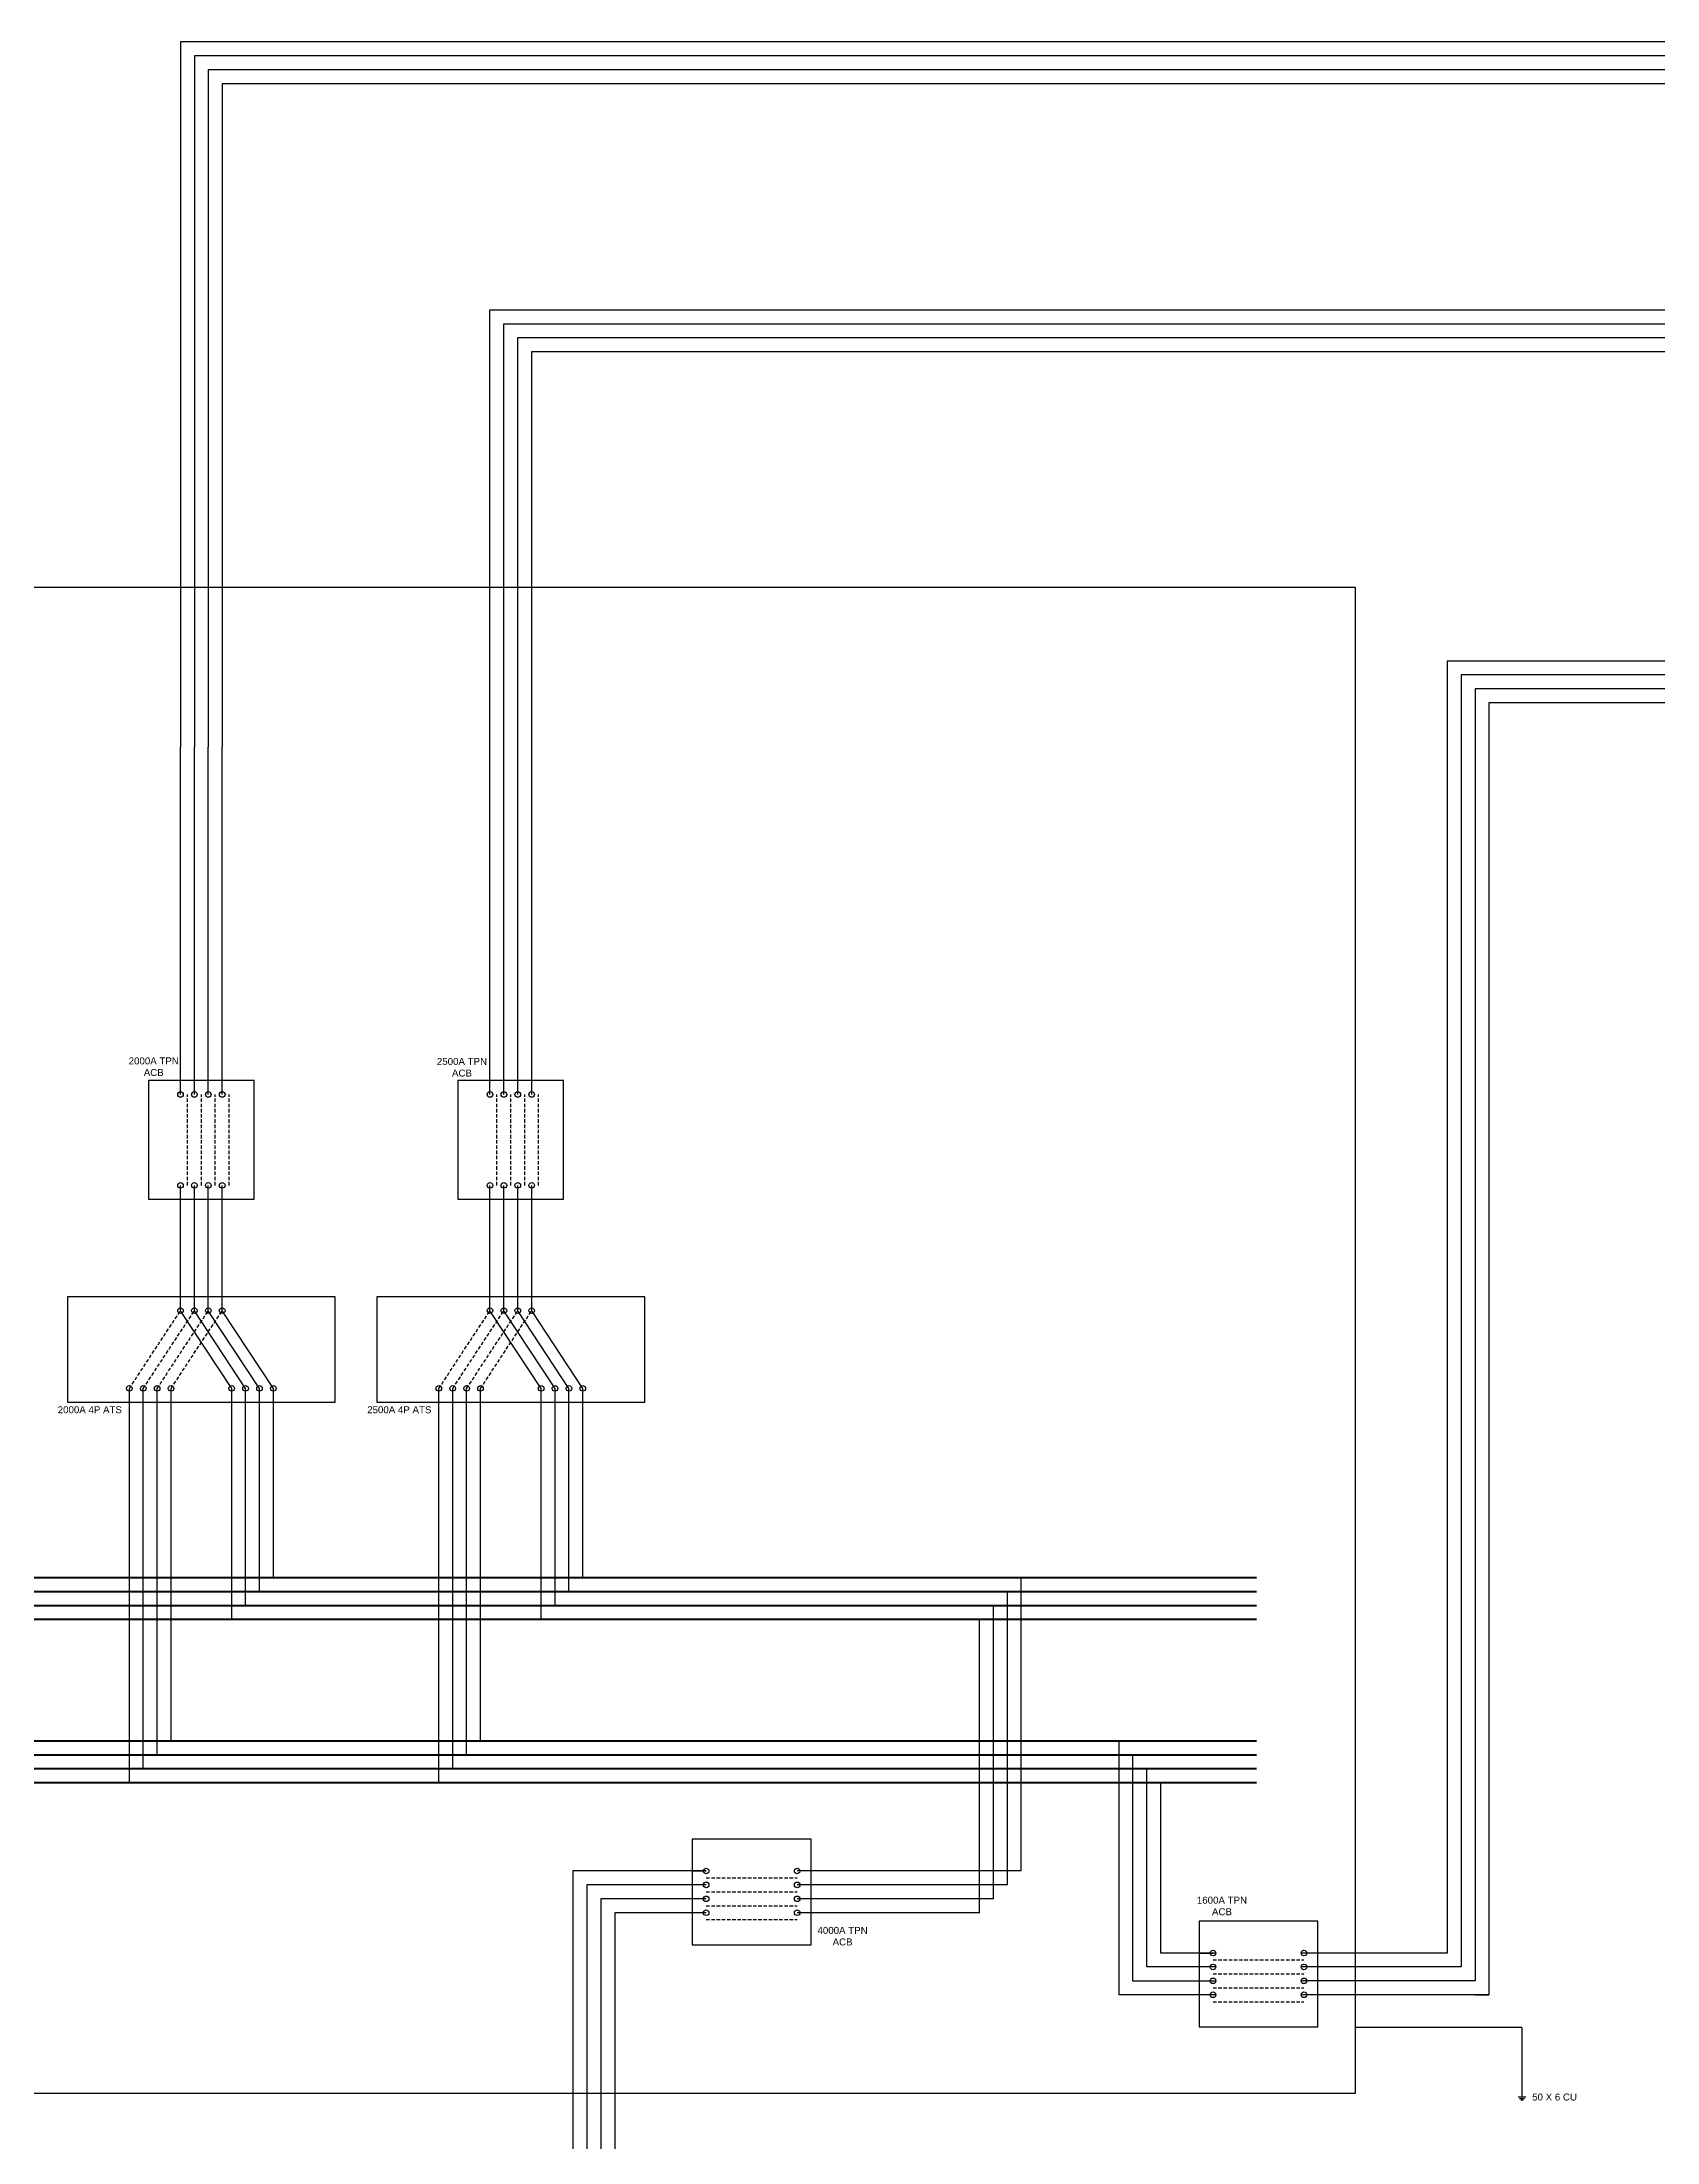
# Model space of a CAD drawing. Header units: inches. Extents: x -137 to 2243, y 16 to 894.
# Drawn here: x 1135.6 to 1251.7, y 196.2 to 347.2 of the extents above; entities that cross this region are included whole.
import ezdxf

# ---------------------------------------------------------------- set-up
doc = ezdxf.new("R2010")
doc.units = ezdxf.units.IN
doc.header["$MEASUREMENT"] = 0
doc.linetypes.add('DASHED2', pattern=[0.375, 0.25, -0.125])
doc.styles.get("Standard").update_dxf_attribs({"font": 'arial.ttf'})

msp = doc.modelspace()

# ---------------------------------------------------------------- linework, layer by layer
at = {"color": 2, "true_color": 0xf1eb1f}
for p, q in [((1786.96, 347.16), (1145.52, 347.16)), ((1145.52, 347.16), (1145.52, 296.44)), ((1787.96, 346.16), (1146.52, 346.16)), ((1146.52, 346.16), (1146.52, 296.44)), ((1788.96, 345.16), (1147.52, 345.16)), ((1147.52, 345.16), (1147.52, 296.44)), ((1789.96, 344.16), (1148.52, 344.16)), ((1148.52, 344.16), (1148.52, 296.44)), ((1167.78, 296.44), (1167.78, 327.9)), ((1167.78, 327.9), (1925.5, 327.9)), ((1168.78, 296.44), (1168.78, 326.9)), ((1168.78, 326.9), (1924.5, 326.9)), ((1169.78, 296.44), (1169.78, 325.9)), ((1169.78, 325.9), (1923.5, 325.9)), ((1170.78, 296.44), (1170.78, 324.9)), ((1170.78, 324.9), (1922.5, 324.9)), ((1145.52, 271.48), (1145.52, 296.44)), ((1146.52, 271.48), (1146.52, 296.44)), ((1147.52, 271.48), (1147.52, 296.44)), ((1148.52, 271.48), (1148.52, 296.44)), ((1167.78, 271.48), (1167.78, 296.44)), ((1168.78, 271.48), (1168.78, 296.44)), ((1169.78, 271.48), (1169.78, 296.44)), ((1170.78, 271.48), (1170.78, 296.44))]:
    msp.add_line(p, q, dxfattribs=at)
for p, q in [((1491.27, 302.64), (1236.64, 302.64)), ((1236.64, 302.64), (1236.64, 209.74)), ((1490.27, 301.64), (1237.64, 301.64)), ((1237.64, 301.64), (1237.64, 208.74)), ((1489.27, 300.64), (1238.64, 300.64)), ((1238.64, 300.64), (1238.64, 207.74)), ((1488.27, 299.64), (1239.64, 299.64)), ((1239.64, 299.64), (1239.64, 206.74)), ((1145.52, 255.93), (1145.52, 264.94)), ((1146.52, 255.93), (1146.52, 264.94)), ((1147.52, 255.93), (1147.52, 264.94)), ((1148.52, 255.93), (1148.52, 264.94)), ((1167.78, 255.93), (1167.78, 264.94)), ((1168.78, 255.93), (1168.78, 264.94)), ((1169.78, 255.93), (1169.78, 264.94)), ((1170.78, 255.93), (1170.78, 264.94)), ((1141.84, 222), (1141.84, 250.34)), ((1142.84, 223), (1142.84, 250.34)), ((1143.84, 224), (1143.84, 250.34)), ((1144.84, 225), (1144.84, 250.34)), ((1149.2, 233.74), (1149.2, 250.34)), ((1150.2, 234.74), (1150.2, 250.34)), ((1151.2, 235.74), (1151.2, 250.34)), ((1152.2, 236.74), (1152.2, 250.34)), ((1164.1, 222), (1164.1, 250.34)), ((1165.1, 223), (1165.1, 250.34)), ((1166.1, 224), (1166.1, 250.34)), ((1167.1, 225), (1167.1, 250.34)), ((1171.46, 233.74), (1171.46, 250.34)), ((1172.46, 234.74), (1172.46, 250.34)), ((1173.46, 235.74), (1173.46, 250.34)), ((1174.46, 236.74), (1174.46, 250.34)), ((1205, 214.64), (1205, 235.74)), ((1206, 215.64), (1206, 236.74)), ((1204, 213.64), (1204, 234.74)), ((1203, 212.64), (1203, 233.74)), ((1213.03, 206.74), (1213.03, 225)), ((1214.03, 207.72), (1214.03, 224)), ((1215.03, 208.74), (1215.03, 223)), ((1216.03, 209.74), (1216.03, 222)), ((1183.33, 215.64), (1173.75, 215.64)), ((1173.75, 215.64), (1173.75, 99.29)), ((1183.33, 214.64), (1174.75, 214.64)), ((1174.75, 214.64), (1174.75, 100.29)), ((1206, 215.64), (1189.88, 215.64)), ((1205, 214.64), (1189.88, 214.64)), ((1183.33, 213.64), (1175.75, 213.64)), ((1175.75, 213.64), (1175.75, 99.29)), ((1204, 213.64), (1189.88, 213.64)), ((1183.33, 212.64), (1176.75, 212.64)), ((1176.75, 212.64), (1176.75, 99.29)), ((1203, 212.64), (1189.88, 212.64)), ((1219.99, 208.74), (1215.03, 208.74)), ((1219.99, 209.74), (1216.03, 209.74)), ((1236.64, 209.74), (1226.13, 209.74)), ((1237.64, 208.74), (1226.13, 208.74)), ((1219.99, 207.72), (1214.03, 207.72)), ((1238.64, 207.74), (1226.13, 207.73)), ((1219.99, 206.74), (1213.03, 206.74)), ((1239.64, 206.74), (1226.13, 206.74)), ((1238.64, 206.74), (1239.64, 206.74)), ((1242.01, 204.39), (1230.01, 204.39)), ((1242.01, 204.39), (1242.01, 199.39)), ((1241.73, 199.39), (1242.3, 199.39)), ((1241.83, 199.29), (1242.2, 199.29)), ((1241.93, 199.19), (1242.1, 199.19))]:
    msp.add_line(p, q)
at = {"color": 18, "linetype": 'DASHED2', "true_color": 0x000000}
for p, q in [((1146.02, 264.94), (1146.02, 271.48)), ((1147.02, 264.94), (1147.02, 271.48)), ((1148.02, 264.94), (1148.02, 271.48)), ((1149.02, 264.94), (1149.02, 271.48)), ((1168.28, 264.94), (1168.28, 271.48)), ((1169.28, 264.94), (1169.28, 271.48)), ((1170.28, 264.94), (1170.28, 271.48)), ((1171.28, 264.94), (1171.28, 271.48)), ((1141.84, 250.34), (1145.52, 255.93)), ((1142.84, 250.34), (1146.52, 255.93)), ((1143.84, 250.34), (1147.52, 255.93)), ((1144.84, 250.34), (1148.52, 255.93)), ((1164.1, 250.34), (1167.78, 255.93)), ((1165.1, 250.34), (1168.78, 255.93)), ((1166.1, 250.34), (1169.78, 255.93)), ((1167.1, 250.34), (1170.78, 255.93)), ((1183.33, 215.14), (1189.88, 215.14)), ((1183.33, 214.14), (1189.88, 214.14)), ((1183.33, 213.14), (1189.88, 213.14)), ((1183.33, 212.14), (1189.88, 212.14)), ((1219.79, 209.24), (1226.33, 209.24)), ((1219.79, 208.24), (1226.33, 208.24)), ((1219.79, 207.24), (1226.33, 207.24)), ((1219.79, 206.24), (1226.33, 206.24))]:
    msp.add_line(p, q, dxfattribs=at)
at = {"color": 18, "true_color": 0x000000}
for p, q in [((1149.2, 250.34), (1145.52, 255.93)), ((1150.2, 250.34), (1146.52, 255.93)), ((1151.2, 250.34), (1147.52, 255.93)), ((1152.2, 250.34), (1148.52, 255.93)), ((1171.46, 250.34), (1167.78, 255.93)), ((1172.46, 250.34), (1168.78, 255.93)), ((1173.46, 250.34), (1169.78, 255.93)), ((1174.46, 250.34), (1170.78, 255.93)), ((1182.33, 215.64), (1183.33, 215.64)), ((1218.79, 209.74), (1219.79, 209.74))]:
    msp.add_line(p, q, dxfattribs=at)
at = {"color": 240, "lineweight": 211, "true_color": 0xed1f24}
for p, q in [((1076.22, 236.74), (1222.92, 236.74)), ((1076.22, 225), (1222.92, 225))]:
    msp.add_line(p, q, dxfattribs=at)
at = {"color": 40, "lineweight": 211, "true_color": 0xf8d731}
for p, q in [((1076.22, 235.74), (1222.92, 235.74)), ((1076.22, 224), (1222.92, 224))]:
    msp.add_line(p, q, dxfattribs=at)
at = {"color": 152, "lineweight": 211, "true_color": 0x2776bb}
for p, q in [((1076.22, 234.74), (1222.92, 234.74)), ((1076.22, 223), (1222.92, 223))]:
    msp.add_line(p, q, dxfattribs=at)
at = {"color": 18, "lineweight": 211, "true_color": 0x000000}
for p, q in [((1076.22, 233.74), (1222.92, 233.74)), ((1076.22, 222), (1222.92, 222))]:
    msp.add_line(p, q, dxfattribs=at)
msp.add_lwpolyline([(897.08, 307.95), (1230.01, 307.95), (1230.01, 199.65), (897.08, 199.65)], close=True)
at = {"color": 18, "true_color": 0x000000}
for points in [[(1143.22, 263.94), (1150.82, 263.94), (1150.82, 272.48), (1143.22, 272.48)], [(1165.48, 263.94), (1173.08, 263.94), (1173.08, 272.48), (1165.48, 272.48)], [(1137.39, 249.34), (1156.65, 249.34), (1156.65, 256.93), (1137.39, 256.93)], [(1159.65, 249.34), (1178.91, 249.34), (1178.91, 256.93), (1159.65, 256.93)], [(1182.33, 217.94), (1182.33, 210.34), (1190.88, 210.34), (1190.88, 217.94)], [(1218.79, 212.04), (1218.79, 204.44), (1227.33, 204.44), (1227.33, 212.04)]]:
    msp.add_lwpolyline(points, close=True, dxfattribs=at)
for centre in [(1145.52, 271.48), (1146.52, 271.48), (1147.52, 271.48), (1148.52, 271.48), (1167.78, 271.48), (1168.78, 271.48), (1169.78, 271.48), (1170.78, 271.48), (1145.52, 264.94), (1146.52, 264.94), (1147.52, 264.94), (1148.52, 264.94), (1167.78, 264.94), (1168.78, 264.94), (1169.78, 264.94), (1170.78, 264.94), (1145.52, 255.93), (1146.52, 255.93), (1147.52, 255.93), (1148.52, 255.93), (1167.78, 255.93), (1168.78, 255.93), (1169.78, 255.93), (1170.78, 255.93), (1141.84, 250.34), (1142.84, 250.34), (1143.84, 250.34), (1144.84, 250.34), (1149.2, 250.34), (1150.2, 250.34), (1151.2, 250.34), (1152.2, 250.34), (1164.1, 250.34), (1165.1, 250.34), (1166.1, 250.34), (1167.1, 250.34), (1171.46, 250.34), (1172.46, 250.34), (1173.46, 250.34), (1174.46, 250.34), (1183.33, 215.64), (1183.33, 214.64), (1189.88, 215.64), (1189.88, 214.64), (1183.33, 213.64), (1189.88, 213.64), (1183.33, 212.64), (1189.88, 212.64), (1219.79, 209.74), (1226.33, 209.74), (1219.79, 208.74), (1226.33, 208.74), (1219.79, 207.74), (1219.79, 206.74), (1226.33, 207.74), (1226.33, 206.74)]:
    msp.add_circle(centre, 0.201, dxfattribs=at)

# ---------------------------------------------------------------- texts
at = {"color": 18, "true_color": 0x000000, "char_height": 0.5}
for s, width, insert, attachment_point in [('\\pxqc;2000A TPN\\PACB', 5.0895, (1146.14, 272.8), 9), ('\\pxqc;2500A TPN\\PACB', 5.0895, (1168.31, 272.76), 9), ('\\pxqc;2000A 4P ATS', 5.2943, (1136.35, 248.55), 7), ('\\pxqc;2500A 4P ATS', 5.2943, (1158.61, 248.55), 7), ('\\pxqc;1600A TPN  \\PACB', 5.9043, (1217.48, 212.45), 7), ('\\pxqc;4000A TPN  \\PACB', 5.9043, (1190.19, 210.28), 7)]:
    msp.add_mtext_dynamic_manual_height_columns(s, width=width, gutter_width=1, heights=[2.19], dxfattribs=dict(at, insert=insert, attachment_point=attachment_point))
at = {"insert": (1260.42, 199.13), "char_height": 0.5, "attachment_point": 9}
msp.add_mtext_dynamic_manual_height_columns('\\pxql;50 X 6 CU', width=17.6751, gutter_width=1, heights=[3.27], dxfattribs=at)

doc.saveas('drawing.dxf')
